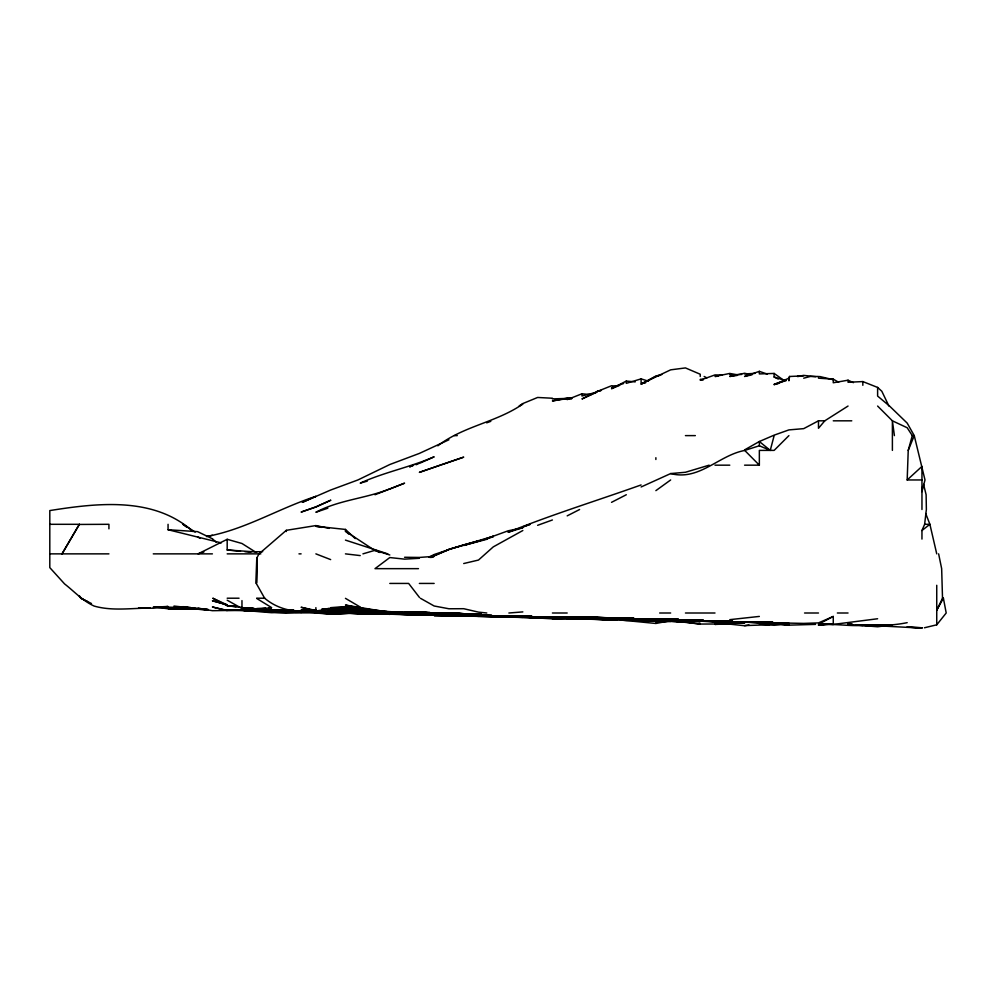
<?xml version="1.0" encoding="UTF-8"?>
<svg xmlns="http://www.w3.org/2000/svg" width="996" height="996" viewBox="0 0 996 996"><rect width="100%" height="100%" fill="white"/><g stroke="black" fill="none" stroke-linecap="round" stroke-linejoin="round"><path stroke-width="1.49" d="M305.535 610.05L315.881 610.175L301.103 610.56L315.881 610.025C297.779 613.474 278.93 610.324 264.637 598.21L256.283 583.432L256.756 558.109L259.035 553.863L286.313 530.32L315.881 525.577L329.19 528.378M256.283 583.432L256.756 559.279M922.159 487.268L921.96 491.651L924.998 479.96L914.241 435.613L907.182 423.101L889.528 406.044L877.613 396.072L877.613 387.432L862.835 381.58L848.044 382.277L848.044 380.211L833.266 382.763L833.266 379.152L818.488 378.169L818.488 376.476L810.209 376.476L803.697 378.206M877.613 406.044L892.391 420.822L907.182 427.745L912.286 435.613L908.228 450.391L907.182 479.96L921.96 479.96M921.96 539.085L921.96 530.507L924.624 524.307L926.367 509.516L926.118 494.738L923.578 484.392M803.697 375.865L789.517 376.476L788.919 380.796L788.919 378.181L774.141 384.705L783.541 381.344M788.919 379.414L789.517 376.476M641.1 486.982L670.657 473.573C699.267 481.043 718.44 455.471 744.572 450.466L759.35 445.76L770.257 450.391L774.141 435.613M596.753 391.689L581.963 398.96L596.753 392.2L597.065 391.266L601.397 390.395M908.228 450.391L914.241 435.613L912.286 435.613M942.515 598.21L936.738 610.212L943.399 598.21L942.515 598.21L941.656 568.654L938.63 553.863M79.369 524.307L62.038 553.863L79.369 524.307L49.8 524.307M924.4 627.779L936.738 624.816L946.2 613.001L943.399 598.21M824.775 420.822L818.488 428.28L818.488 420.822L824.775 420.822L848.044 406.044M788.919 435.613L774.141 450.391L759.35 450.391L759.35 465.169L744.572 465.169M907.182 479.96L921.96 466.414L921.96 509.516M921.96 530.507L929.891 524.307L925.72 513.55M655.878 490.642L670.657 479.96M437.842 445.822C463.389 426.039 496.531 422.341 522.838 404.015L519.165 406.044L522.838 403.554L537.616 397.466L552.407 398.238L552.407 398.91L571.617 398.263M431.679 557.461L434.144 555.917L431.455 557.038M744.572 449.906L759.35 441.514L774.141 435.152L788.919 429.899L803.697 428.641L818.488 420.822M430.11 557.561L448.922 549.406L493.269 536.284L485.376 539.085L508.06 530.831L522.838 527.731L508.06 532.325C551.722 514.608 596.816 500.727 641.1 484.94M431.455 556.901L448.922 549.568L434.144 554.523L428.766 557.25M830.315 624.006L833.266 624.156L827.352 623.994L833.266 624.417L833.266 616.449L818.488 624.218L833.266 624.417L877.613 618.753M522.838 530.519L493.269 546.879L478.491 560.051L463.713 563.537M635.187 381.904L626.31 381.057L611.532 388.714L619.599 385.352M611.532 502.333L626.31 494.738M567.185 515.866L579.597 509.516M255.524 552.058L241.966 543.492L227.188 539.297L198.067 553.863L203.894 551.971M641.1 383.834L670.657 369.84L685.447 367.922L700.225 374.235L700.225 376.476M434.144 555.382L430.11 557.274L437.829 553.863M302.448 502.283L330.66 490.032L357.913 479.96L389.797 464.522L419.366 453.417L448.922 439.771M419.366 463.426L434.144 456.803C410.14 467.224 384.145 472.241 360.228 483.11L367.263 481.143M302.448 502.295L315.881 496.369C279.291 508.159 246.024 529.075 207.977 536.246M833.266 616.449L818.488 622.898L803.697 623.396L729.794 621.927L649.965 619.002M409.792 466.825L413.689 465.169L409.792 466.738M79.369 524.444L108.925 524.307L108.925 528.826M537.616 525.315L552.407 519.974M416.067 464.734L418.258 463.862M375.006 494.738L404.575 483.172L389.797 488.986M567.185 399.62L581.963 393.781L590.84 394.677M431.455 557.387L434.144 556.341L419.366 557.449L404.575 557.274M700.225 380.198L715.004 374.907L722.399 375.056M486.695 422.839L490.804 421.333M389.797 488.849C365.719 498.585 339.038 499.88 315.881 512.268L327.821 508.197M767.418 374.147L759.35 371.346L744.572 376.476L751.968 374.82M611.532 387.656L623.62 383.485M709.14 465.169L685.447 472.266L670.657 473.573M440.108 465.169L419.366 472.378L463.713 457.139L441.577 464.684M785.969 380.372L774.141 384.207L778.573 383.46M648.483 381.182L641.1 378.878L626.31 383.336L626.31 381.057M362.93 553.863L375.006 550.302L389.797 554.984M660.311 375.255L655.878 376.476L641.1 384.219L655.878 376.027L661.792 374.583M493.269 536.807L463.713 545.447L487.592 539.085M596.753 392.2L581.963 395.997L581.963 393.781M206.496 536.558L212.409 535.288M600.513 390.681L597.762 391.266L611.532 385.751L617.445 386.211M669.188 620.944L655.878 623.471L620.396 620.01M867.267 624.953C851.157 627.069 834.723 623.098 818.488 624.915L828.834 623.994M314.4 609.988L301.103 612.428L295.19 612.316M749.004 624.978L744.572 625.737L715.004 622.537L732.745 623.982M717.967 623.994L700.225 624.056L673.62 621.018M717.967 623.932L715.004 624.417L725.349 623.957M301.103 610L315.881 610.498L301.103 607.274L315.881 611.021L330.66 608.656L345.45 607.572L338.055 607.734C357.614 610.399 377.223 613.636 397.192 613.511L375.006 612.44L386.834 611.88L375.006 611.507L345.45 607.012L360.228 608.382L345.45 607.224L330.66 607.709L343.969 607.074M848.044 624.803C867.765 625.725 887.71 626.633 907.182 622.662M759.35 616.424L729.794 619.649M737.177 375.43L729.794 376.476L744.572 373.251L747.523 373.898M819.957 624.579L824.402 623.982M309.968 610.137L301.103 611.283L287.794 609.988L301.103 612.428L321.795 612.154L302.572 611.893L373.537 614.009L360.552 613.001M883.527 626.011L877.613 626.77L855.44 624.978M799.975 376.227L797.497 376.476L803.697 375.38L815.799 376.7M667.706 620.956L655.878 622.139L670.657 621.504L670.657 620.657L623.359 619.014L670.657 619.749L744.572 623.259L703.176 620.994M818.488 625.251L831.785 623.944M788.919 623.932L774.141 625.301L759.35 624.119L769.696 624.405M883.527 625.687L877.613 626.235L883.527 625.837L862.835 625.002L921.96 628.127M717.967 376.227L715.004 376.476L729.794 373.425L737.177 374.944M508.869 613.001L522.838 611.905M401.625 613.997L440.058 615.067M345.45 613.026L360.228 614.071L373.313 613.1M150.321 608.095C131.559 608.058 112.386 611.27 94.147 606.066C82.631 600.837 74.439 591.587 64.578 583.917L49.8 567.608L49.8 510.575C97.683 502.992 153.857 496.394 192.987 531.478M360.228 614.071L373.537 613.1M815.525 624.392L788.919 625.152L760.832 622.027L772.659 622.214L759.35 622.064M573.098 617.781L434.144 615.428L474.059 615.852L463.713 615.653M633.705 619.002L673.62 619.898L629.273 619.002L660.311 620.869L655.878 621.093L660.311 620.857L626.31 620.06L641.1 620.62L627.791 620.01M419.366 558.283L404.575 559.142L389.797 557.548L375.006 568.654L418.469 568.654M355.086 613.075L339.549 613.001L434.144 614.868L409.007 614.046M744.572 373.923L754.918 373.4M256.756 608.531L265.621 608.083M268.584 607.934L271.535 607.784L256.756 609.179L241.966 608.481L227.188 600.202M330.66 614.221L354.252 613.063L330.66 614.221L315.881 613.001M769.696 624.741L744.572 625.6M157.717 607.087L196.15 608.967L153.272 607.187L190.236 607.348M162.149 606.763L168.063 606.464L153.272 608.245L138.494 608.133L142.926 608.058M660.311 620.782L641.1 619.35L596.753 618.329L626.31 618.64L568.666 617.022L595.272 617.993M892.391 624.915L865.785 625.002M321.795 612.254L302.572 611.519C339.088 611.494 375.455 613.548 411.971 613.623L376.488 613.038M302.572 611.183L330.66 612.428L360.228 612.179M369.105 613.038L373.537 613.063L360.228 613.586L398.661 614.046M342.487 612.44L330.66 612.901L302.572 611.843L330.66 613.474L338.055 612.976M389.797 613.362L411.971 613.461L375.006 612.042L430.123 612.976M338.055 612.279L330.66 612.428L373.537 613.075L330.66 613.387L338.142 612.976M481.442 614.457L426.039 613.05M555.357 616.997L596.753 617.271L615.964 618.404M784.524 380.858L774.141 373.438L759.35 373.923L759.35 371.346M703.176 379.364L700.225 379.451L703.176 379.962M321.795 609.54L330.66 609.278L326.227 609.042M355.796 612.403L302.572 611.942L315.881 612.179L286.313 613.212L271.535 612.017M436.397 613.026L404.575 611.88L407.538 611.967M373.537 613.038L360.228 613.424L373.537 613.275L361.71 613.026M385.9 613.001L345.45 613.175L317.363 612.079M196.15 608.083L168.063 608.805L156.235 607.137M336.573 611.631L364.847 613.038M531.702 616.238L478.491 616.387L463.713 615.329L404.575 614.544L380.186 613.001M599.704 619.014L617.445 619.848L567.185 618.728L615.964 618.753L581.963 617.01L611.532 618.939L673.62 619.848L618.927 619.014M729.794 374.77L741.609 374.471M357.278 611.034L345.45 611.32L321.795 609.228L345.45 611.121L369.105 611.345M434.144 615.528L462.231 615.03M587.877 617.956L596.753 618.665L552.407 618.877L522.838 616.985L531.702 616.798L485.886 616.026L552.407 617.694M567.185 618.043L537.616 617.52L565.703 617.495L537.616 617.657L593.79 618.765M725.349 621.031L732.745 621.355L712.053 620.981M270.053 610.05L227.188 610.623L212.409 607L227.188 610.461L212.409 610.697L197.619 608.195L207.977 609.564M552.407 618.877L581.963 618.217M552.407 617.844L565.703 617.582M641.1 620.11L626.31 620.421L577.531 618.018M228.669 610.05L256.756 610.56L237.534 610.05L253.793 610.175M382.402 611.88L386.834 611.805L375.006 611.133L389.797 612.266L463.713 613.748L452.782 613.001L493.269 616.138L515.442 616.86M493.269 616.462L531.702 616.163L527.27 616.038M508.06 616.711L531.702 616.561M453.354 614.022L481.442 614.507L465.182 614.034L469.614 614.383M256.756 551.759L262.67 551.672M252.324 610.05L227.188 610.199M268.584 610.05L234.583 610.038M366.752 613.038L404.575 613.449M284.844 610.224L256.756 610.212L299.622 611.893L227.188 610.062M423.798 614.906L381.555 613.075L397.192 613.685L360.228 613.138L370.574 613.038M385.153 613.038L419.366 613.1L469.614 614.744M633.705 618.84L604.136 617.993L633.705 618.603L608.568 618.03M271.535 611.183L299.622 611.158M386.834 611.768L375.006 611.868L386.834 611.918M454.836 614.034L444.49 614.046M660.311 620.135L626.31 620.035L670.657 621.255L710.571 621.006M292.226 612.167L315.881 612.079L301.103 612.266L330.66 613.611L317.363 613.063M386.834 612.727L375.006 612.801L387.643 613.001L372.056 612.005M573.098 617.01L596.753 617.42L573.098 616.985L595.272 617.657M581.963 617.657L595.272 617.57M469.614 614.258L419.366 613.001M423.798 614.793L389.797 614.196L534.665 617.744M534.665 617.545L522.838 616.985L533.184 617.022M375.006 614.258L360.228 613.001L364.661 613.038M411.971 613.163L360.228 613.163M406.057 612.403L469.614 614.532M463.713 614.059L404.575 613.1M522.838 617.072L536.134 617.022M678.052 619.238L651.446 619.039M404.575 613.387L411.971 613.723L370.873 613.05M493.269 616.947L502.146 616.935L472.577 616.063M633.705 618.093L581.963 617.495L596.753 617.271L651.446 619.811L623.359 619.026M819.571 376.476L833.266 379.7M833.266 420.822L851.767 420.822M454.375 435.613L457.276 435.613M685.435 435.613L695.345 435.613M715.004 465.169L729.794 465.169M924.624 524.307L929.891 524.307L936.738 553.863M49.8 553.863L108.925 553.863M153.272 553.863L212.409 553.863M227.188 553.863L260.84 553.863M298.974 553.863L301.103 553.863M389.797 583.432L408.646 583.432L419.366 597.339M419.366 583.432L434.144 583.432M227.188 598.21L239.052 598.21M256.756 598.21L264.911 598.21M429.114 613.001L444.49 613.897L420.835 613.05L448.922 613.959M552.407 613.001L567.185 613.001M659.663 613.001L670.657 613.001M685.447 613.001L715.004 613.001M804.556 613.001L818.488 613.001M837.35 613.001L848.044 613.001M567.185 617.458L537.616 617.022L567.185 617.869L540.579 617.022M725.349 623.745L715.004 623.745L729.794 624.131M290.757 610.648L271.535 610.1M271.535 610.809L249.361 608.046L271.535 610.809L284.844 610.897M481.442 614.071L478.491 614.071L481.442 614.196M490.318 616.051L537.616 617.408L596.753 617.595L579.012 617.01L595.272 617.894M602.667 618.03L633.705 618.441L611.532 618.068M694.312 619.985L703.176 620.384L688.398 620.01L703.176 620.633L685.447 620.047M655.878 619.014L678.052 619.736L666.224 619.026M716.485 621.018L723.88 621.218L686.916 621.006M732.745 621.653L670.657 619.749M749.004 621.99L788.919 623.259L750.486 622.027M336.573 611.37L355.796 611.756M434.144 615.329L448.922 615.416L444.49 615.042M703.176 620.67L688.398 619.973M338.055 607.946L345.45 607.996L360.228 611.532L345.45 608.817L360.228 611.307M454.836 613.685L435.625 613.063M635.187 619.014L655.878 619.412L647.014 619.002M401.649 613.038L411.971 613.275M429.712 613.573L437.095 613.698M379.451 614.034L404.575 614.246L389.797 613.561M469.614 615.018L474.059 615.13L426.749 614.071M379.451 613.038L389.797 613.138M466.663 614.034L481.442 614.669L448.922 614.034L468.145 614.955M475.528 615.03L491.787 615.354L420.835 614.034L459.268 614.856C437.194 613.449 415.12 614.993 393.071 613.063M579.012 618.728L567.185 618.105L617.445 619.985M744.572 622.052L788.919 624.604L759.35 622.512L661.792 620.01M264.139 609.938L256.756 609.851L299.622 611.382L292.226 611.083M429.712 612.353L407.538 612.042M323.277 611.482L305.535 611.021M401.625 612.727L375.006 612.042M474.059 615.142L463.713 615.018L491.787 615.727M626.31 618.23L633.705 618.516L605.618 618.006L617.445 618.416M670.657 620.595L715.004 621.516M660.311 620.608L642.569 620.022M386.834 611.469L375.006 611.295L345.45 607.012M307.017 611.046L315.881 611.183M481.442 614.607L469.614 613.984M516.924 616.026L531.702 616.375M596.753 617.42L581.963 617.196L596.753 617.495M611.532 619.288L617.445 619.599L605.618 619.014M207.977 609.801L178.409 608.095M360.228 613.001L373.537 613.897L360.228 613.001L373.537 613.275M484.405 616.038L508.06 616.611M567.185 618.566L581.963 618.827L573.098 618.055M732.745 621.429L722.399 620.994M308.486 612.03L315.881 612.179M626.31 618.105L633.705 618.242L615.964 618.043M553.876 617.022L596.753 618.665L581.963 617.831M611.532 618.802L651.446 619.711M685.447 620.657L691.361 620.807L652.915 619.026L703.176 620.545L700.225 620.384M788.919 623.807L771.178 622.973L788.919 623.484M196.15 608.992L168.063 608.593L190.236 608.618M259.707 610.05L284.844 610.623L273.016 610.075M463.713 615.316L448.922 614.52L463.713 615.329L456.317 615.005M528.752 617.022L537.616 617.184M703.176 620.72L689.879 620.022L703.176 620.159M395.711 612.714L382.402 612.005M611.532 619.711L617.445 619.836L537.616 617.022M320.314 611.034L323.277 611.108L320.314 611.071M515.442 616.026L522.838 616.2L518.406 616.014M539.097 617.034L565.703 617.981M587.877 619.014L611.532 619.923M438.638 613.038L463.713 614.196M673.62 619.574L657.36 619.026M345.45 611.706L336.573 611.482L370.574 612.739M336.573 611.843L369.491 613.001M419.366 614.034L423.798 614.146M664.743 621.006L670.657 621.155L666.224 621.006M567.185 618.728L641.1 619.5L632.223 618.989M695.793 620.022L700.225 620.135L692.83 620.01M346.932 612.03L360.228 612.391M545.011 618.018L552.407 618.205L546.493 617.993M673.62 619.002L678.052 619.126M780.055 623.683L759.35 622.512M522.838 617.346L511.01 617.022L537.616 617.943L527.27 617.047M399.857 613.001L360.228 612.017L345.45 610.448L385.079 613.001M611.532 619.5L617.445 619.674L581.963 619.101L571.617 617.993M358.747 612.951L336.573 611.83L341.018 611.868M379.314 613.038L404.575 613.661M321.795 611.955L302.572 611.258M324.758 612.054L345.45 612.702L336.573 612.042M763.795 621.99L772.659 622.263M862.835 625.052L883.527 625.637M559.789 617.034L567.185 617.271L562.752 617.047M420.835 614.034L434.144 614.445L428.23 614.046M428.23 615.042L434.144 615.217M848.044 624.094L852.489 624.691M448.922 613.1L454.836 613.299M641.1 619.574L626.31 619.076L641.1 619.574L627.791 619.014M463.713 615.067L482.923 615.74M515.442 616.649L502.146 616.014M299.622 611.42L289.276 611.058L299.622 611.444L290.757 611.071M278.93 612.03L286.313 612.316L271.535 612.702L239.015 610L256.756 611.121L239.015 610.062L253.793 610.722M243.447 608.058L253.793 608.432M715.004 621.093L732.745 621.641L716.485 621.018M330.66 612.428L338.055 612.714M596.753 618.03L611.532 618.616M472.577 615.018L491.787 615.889M429.712 613.897L434.144 614.084L429.712 613.86M363.191 612.017L370.574 612.316M182.841 608.27L190.236 608.519M663.274 620.981L685.447 622.114L700.225 624.056M623.359 620.035L655.878 620.72L641.1 619.985M289.276 610.05L293.708 610.237M336.573 611.805L345.45 612.179M766.746 622.014L772.659 622.276L765.264 622.002L772.659 622.525L762.313 622.002M440.058 614.022L448.922 614.395L443.008 614.046M685.447 620.994L700.225 621.666L692.83 620.981M571.617 398.798L567.185 398.587L552.407 400.927L567.185 398.151L571.617 398.487M552.407 617.445L579.012 618.64M241.966 610.311L239.015 609.988L256.756 611.258L299.622 611.781M408.696 613.075L411.734 613.225M256.756 609.365L264.139 609.726M474.059 616.051L478.491 616.287L474.059 616.001M202.064 609.091L207.977 609.403M645.533 382.925L641.1 382.688L641.1 378.878M419.366 614.769L406.057 614.009L419.366 614.881L407.538 614.046M670.657 621.28L685.447 622.139L673.62 621.056M435.377 613.001L448.922 613.785M672.138 618.989L678.052 619.35M197.619 609.241L182.841 606.664L197.619 609.216L207.977 609.876L173.976 606.054M398.661 612.017L401.625 612.216M168.063 524.307L168.063 529.735L197.619 531.652L212.409 538.774M287.794 610.025L293.708 610.411M429.948 613.001L410.489 612.042L429.5 612.814C401.201 613.063 373.114 611.444 345.45 605.07L389.797 612.428L429.799 612.901L419.366 612.005M227.188 539.297L227.188 549.979L256.756 552.008M768.227 622.811L751.968 621.977L774.141 623.533L759.35 621.952M236.052 606.352L227.188 605.742L212.783 598.21L227.188 604.896L212.409 600.762L227.188 604.809M454.064 613.001L463.713 613.673M856.921 625.015L862.835 625.438M848.044 624.206L852.489 624.529M762.313 621.952L772.659 622.811M771.178 622.948L774.141 623.21M256.756 609.34L227.188 605.742L236.052 606.651M848.044 623.944L852.489 624.355M227.188 549.979L240.497 551.261M244.929 551.697L250.843 552.27M386.822 614.046L389.797 614.345L385.328 613.984M486.795 613.001L478.491 612.129L463.713 608.705L448.922 608.768L434.144 605.991L420.324 598.21M355.273 538.599L345.45 529.436L315.881 526.274L321.795 527.37M262.67 611.034L265.621 611.357M774.141 623.496L788.919 625.152M345.45 553.863L360.228 555.594M168.063 529.735L221.274 542.895M345.45 540.106L387.793 553.863M774.141 373.438L774.141 377.023L785.969 380.771M315.881 553.863L330.66 559.603M848.044 380.211L853.423 382.663M375.006 550.302L378.791 552.083M774.141 377.023L778.162 379.028M91.483 603.539L80.801 598.21L79.369 595.957L80.888 598.21L87.523 601.547M704.135 376.476L706.849 377.858M197.619 536.956L200.308 538.375M375.006 549.854L380.049 552.531M833.266 379.152L838.644 382.252M345.45 598.347L360.228 607.05M256.756 598.484L271.535 607.548M195.179 532.076L182.965 524.307L186.638 527.121M345.45 529.436L345.45 531.192L375.006 550.601M770.257 450.391L759.35 441.514L759.35 445.76M345.45 531.192L348.861 534.155M877.613 387.432L881.821 391.266L888.93 406.044M212.771 539.085L216.095 542.185M744.697 450.391L759.35 465.169M894.408 435.613L892.391 420.822L892.391 450.391M936.738 585.287L936.738 624.816M862.835 381.58L862.835 385.303M655.878 457.712L655.878 459.492M315.881 607.635L315.881 611.021M286.313 530.32L286.313 531.528M256.756 558.109L256.756 582.809M241.966 600.6L241.966 608.481M330.66 500.266L315.881 507.039L301.103 512.081L315.881 506.852L330.66 500.266M530.208 524.307L522.838 526.971L530.208 524.307M463.713 544.862L448.922 549.406L478.491 541.002L463.713 544.862M330.66 608.344L327.709 608.606L345.45 608.954L330.66 608.344M487.355 615.03L478.491 615.59L487.355 615.042M345.45 611.171L330.66 611.718L360.228 611.98L330.66 610.199L345.45 611.121M732.745 621.616L720.917 621.006L732.745 621.541M700.225 620.446L685.447 620.446L700.225 620.446M921.96 627.779L907.182 627.106L921.96 627.779M323.277 611.307L315.881 611.295L323.277 611.32M468.145 614.955L463.713 614.918L468.145 614.868M685.447 620.097L679.533 620.01L685.447 620.097M336.499 613.001L330.66 612.901L336.499 613.001M596.753 617.184L589.358 617.01L596.753 617.271M678.052 619.749L670.657 619.562L678.052 619.761M434.144 613.113L431.343 613.038L434.144 613.15M429.712 612.739L419.366 612.428L429.712 612.764M678.052 619.512L667.706 619.051L678.052 619.524M877.613 626.011L858.39 624.965L877.613 626.011M729.794 622.201L715.004 621.454L729.794 622.201M315.881 612.403L309.968 612.042L315.881 612.403M338.055 612.465L332.141 612.042L337.943 612.465M862.835 625.314L859.872 625.04L862.835 625.289"/></g></svg>
